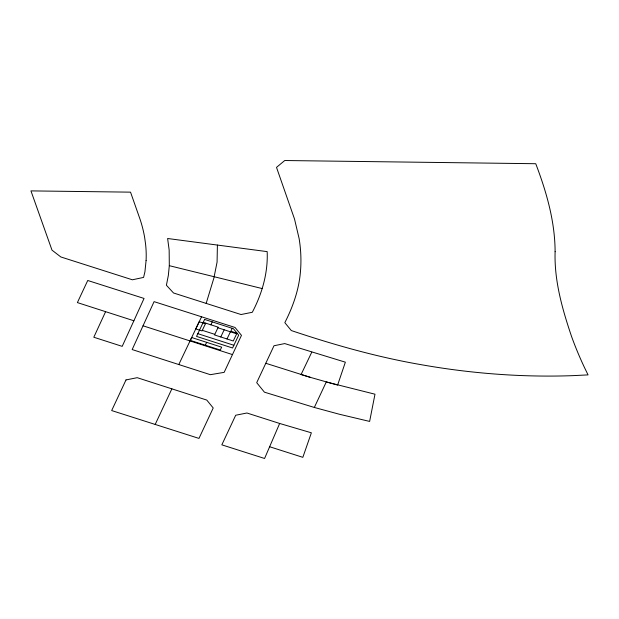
<?xml version="1.0" encoding="UTF-8"?>
<svg xmlns="http://www.w3.org/2000/svg" width="619" height="619" viewBox="0 0 619 619"><rect width="100%" height="100%" fill="white"/><g stroke="black" fill="none" stroke-linecap="round" stroke-linejoin="round"><path stroke-width="0.93" d="M169.312 265.683L169.157 250.045L167.617 238.501L267.176 251.624C268.097 272.778 262.116 293.677 252.297 312.278L241.046 314.529L173.537 292.988L166.403 285.243L168.345 275.409L169.312 265.683L262.216 288.57M206.166 303.395L213.88 278.063L217.083 262.054L217.408 245.07M279.656 423.466L264.576 458.478L221.834 444.837L235.707 415.241L246.927 412.997L279.656 423.466L311.365 432.805L302.838 457.333L269.636 446.74M133.882 320.766L144.049 298.443L87.736 280.484L77.39 302.59L133.882 320.766L122.198 346.361L93.809 337.239L105.601 311.667M232.465 354.586L224.155 372.352L210.359 374.681L132.172 349.565L154.077 301.639L235.011 327.459L241.472 335.359L232.465 354.586L143.035 325.803M155.191 424.441L171.873 388.848M314.328 407.457L326.275 381.969L374.982 394.202L369.628 421.423L339.266 414.219L314.328 407.457L264.421 392.167L256.707 382.681L274 345.75L284.725 343.576L345.363 362.185L337.61 385.088L310.343 377.35L265.791 363.283M178.79 364.537L201.554 316.796M205.725 323.157L202.018 330.933L195.766 328.921L199.186 321.756L205.431 323.76M210.855 324.813L212.247 321.88M205.299 345.209L206.669 342.346M220.766 336.96L224.179 329.795M227.011 338.972L230.43 331.807M232.249 328.31L230.848 331.242L237.147 333.27M311.767 352.188L301.082 374.526L310.343 377.35M203.225 322.352L218.221 327.18L214.514 334.949L233.262 340.984L236.675 333.819L217.934 327.784M202.305 330.329L214.808 334.345M197.832 333.672L233.874 345.27M555.111 251.685C554.16 280.74 562.385 309.33 571.608 336.628A685.79 406.962 13.6 0 0 584.661 367.926L588.05 374.89L573.24 375.625A443.181 262.99 13.6 0 1 550.802 376.081C517.399 376.19 484.012 373.845 450.926 369.35A474.162 281.374 13.6 0 1 419.852 364.452C376.12 356.83 333.339 344.636 291.286 330.546L284.825 322.654C293.112 306.451 299.225 288.941 300.524 270.696A351.043 208.317 13.6 0 0 299.132 238.64L294.512 219.01L276.507 167.37L284.748 160.522L535.745 163.718C546.469 191.836 554.98 221.354 555.111 251.685M146.084 260.522L144.923 271.803L143.577 277.413L132.381 279.796L60.84 256.962L51.996 250.138L30.95 190.892L130.539 192.153L140.196 219.683A281.374 166.975 13.6 0 1 144.629 237.371L145.457 243.213A262.796 155.949 13.6 0 1 146.084 260.522M126.005 379.927L111.675 410.559L198.97 438.407L213.215 407.983L206.777 400.075L137.201 377.683L126.005 379.927M191.666 337.517L190.304 340.388L220.294 350.037L221.664 347.174L191.666 337.517M204.618 319.427L196.532 336.396L232.574 347.994L238.686 335.158L233.394 328.681L204.618 319.427"/></g></svg>
